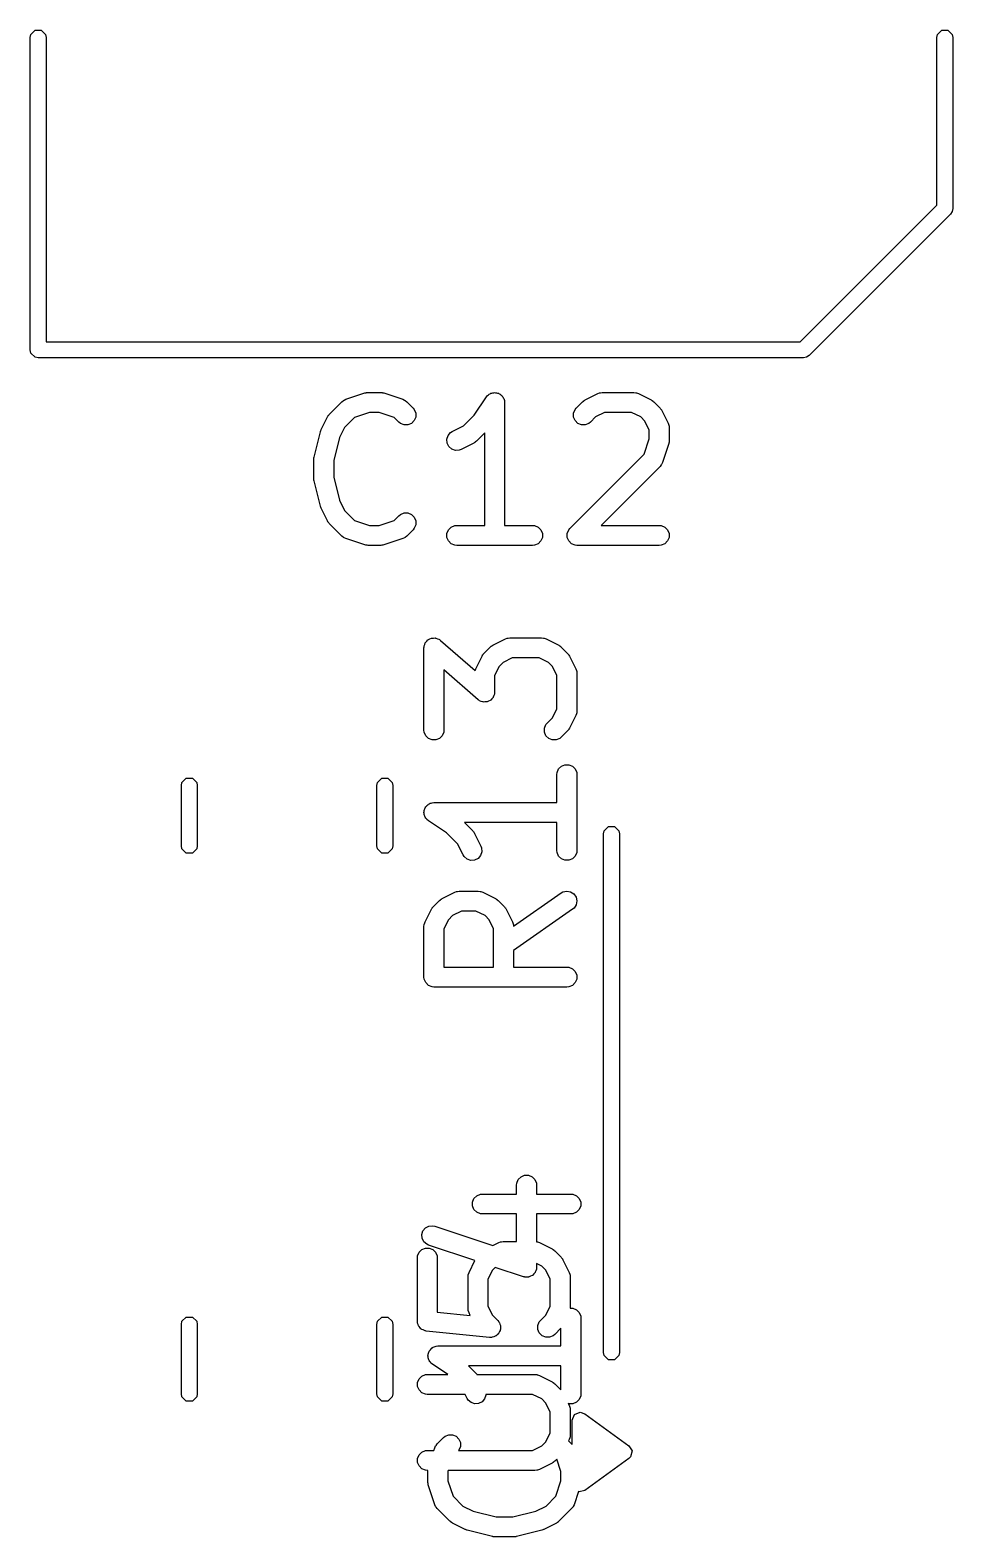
# Model space of a CAD drawing. Extents: x 1.5 to 88.5, y 4.3 to 54.6.
# Drawn here: x 7.53 to 14.47, y 31.66 to 43 of the extents above; entities that cross this region are included whole.
import ezdxf

# ---------------------------------------------------------------- set-up
doc = ezdxf.new("R2010")
doc.units = 0
doc.layers.add('BLACK', color=7, linetype='CONTINUOUS')

msp = doc.modelspace()

# ---------------------------------------------------------------- linework, layer by layer
at = {"layer": 'BLACK', "linetype": 'CONTINUOUS'}
for p, q in [((7.53, 42.94), (7.534567, 42.962961)), ((7.534567, 42.962961), (7.567039, 42.995433)), ((7.567039, 42.995433), (7.612961, 42.995433)), ((7.612961, 42.995433), (7.645433, 42.962961)), ((7.645433, 42.962961), (7.65, 42.94)), ((14.35, 42.94), (14.354567, 42.962961)), ((14.354567, 42.962961), (14.387039, 42.995433)), ((14.387039, 42.995433), (14.432961, 42.995433)), ((14.432961, 42.995433), (14.465433, 42.962961)), ((14.465433, 42.962961), (14.47, 42.94)), ((7.53, 40.59), (7.53, 42.94)), ((7.65, 42.94), (7.65, 40.649999)), ((14.35, 41.679289), (14.35, 42.94)), ((14.47, 42.94), (14.470001, 41.654437)), ((13.32071, 40.649999), (14.35, 41.679289)), ((14.452428, 41.612011), (13.387989, 40.547573)), ((14.465434, 41.631476), (14.452428, 41.612011)), ((14.470001, 41.654437), (14.465434, 41.631476)), ((7.534567, 40.567039), (7.53, 40.59)), ((7.65, 40.649999), (13.32071, 40.649999)), ((7.567039, 40.534567), (7.534567, 40.567039)), ((7.59, 40.53), (7.567039, 40.534567)), ((13.345563, 40.529999), (7.59, 40.53)), ((13.368524, 40.534566), (13.345563, 40.529999)), ((13.387989, 40.547573), (13.368524, 40.534566)), ((9.904854, 40.218713), (10.04771, 40.266332)), ((10.04771, 40.266332), (10.054965, 40.267981)), ((10.054965, 40.267981), (10.056796, 40.26874)), ((10.056796, 40.26874), (10.059449, 40.269001)), ((10.059449, 40.269001), (10.062047, 40.269592)), ((10.062047, 40.269592), (10.064021, 40.269451)), ((10.064021, 40.269451), (10.071428, 40.270181)), ((10.071428, 40.270181), (10.166666, 40.270181)), ((10.166666, 40.270181), (10.174071, 40.269451)), ((10.174071, 40.269451), (10.176046, 40.269592)), ((10.176046, 40.269592), (10.178643, 40.269001)), ((10.178643, 40.269001), (10.181298, 40.26874)), ((10.181298, 40.26874), (10.183129, 40.267981)), ((10.183129, 40.267981), (10.190383, 40.266332)), ((10.190383, 40.266332), (10.33324, 40.218713)), ((10.870285, 40.100104), (10.961405, 40.236784)), ((10.961405, 40.236784), (10.961439, 40.236826)), ((10.961439, 40.236826), (10.961449, 40.236849)), ((10.961449, 40.236849), (10.9615, 40.2369)), ((10.9615, 40.2369), (10.970721, 40.248159)), ((10.970721, 40.248159), (10.97689, 40.25229)), ((10.97689, 40.25229), (10.982141, 40.257541)), ((10.982141, 40.257541), (10.98893, 40.260353)), ((10.98893, 40.260353), (10.995036, 40.264442)), ((10.995036, 40.264442), (11.002316, 40.265898)), ((11.002316, 40.265898), (11.009177, 40.26874)), ((11.009177, 40.26874), (11.016525, 40.26874)), ((11.016525, 40.26874), (11.02373, 40.270181)), ((11.02373, 40.270181), (11.031014, 40.26874)), ((11.031014, 40.26874), (11.038441, 40.26874)), ((11.038441, 40.26874), (11.045229, 40.265927)), ((11.045229, 40.265927), (11.052438, 40.264502)), ((11.052438, 40.264502), (11.058617, 40.260382)), ((11.058617, 40.260382), (11.065477, 40.257541)), ((11.065477, 40.257541), (11.07067, 40.252347)), ((11.07067, 40.252347), (11.076787, 40.24827)), ((11.076787, 40.24827), (11.08092, 40.242097)), ((11.08092, 40.242097), (11.086169, 40.236849)), ((11.086169, 40.236849), (11.08898, 40.230061)), ((11.08898, 40.230061), (11.09307, 40.223955)), ((11.704554, 40.214644), (11.799792, 40.262263)), ((11.799792, 40.262263), (11.813523, 40.267518)), ((11.813523, 40.267518), (11.816212, 40.267709)), ((11.816212, 40.267709), (11.818701, 40.26874)), ((11.818701, 40.26874), (11.833333, 40.270181)), ((11.833333, 40.270181), (12.071428, 40.270181)), ((12.071428, 40.270181), (12.08606, 40.26874)), ((12.08606, 40.26874), (12.088549, 40.267708)), ((12.088549, 40.267708), (12.091237, 40.267518)), ((12.091237, 40.267518), (12.104969, 40.262263)), ((12.104969, 40.262263), (12.200207, 40.214644)), ((9.7803, 40.105357), (9.875538, 40.200595)), ((9.875538, 40.200595), (9.886903, 40.209923)), ((9.886903, 40.209923), (9.889393, 40.210954)), ((9.889393, 40.210954), (9.891428, 40.212719)), ((9.891428, 40.212719), (9.904854, 40.218713)), ((10.083598, 40.120181), (9.969085, 40.08201)), ((10.154496, 40.120181), (10.083598, 40.120181)), ((10.269009, 40.082009), (10.154496, 40.120181)), ((10.33324, 40.218713), (10.346665, 40.212719)), ((10.346665, 40.212719), (10.3487, 40.210953)), ((10.3487, 40.210953), (10.351191, 40.209922)), ((10.351191, 40.209922), (10.362556, 40.200595)), ((10.362556, 40.200595), (10.410175, 40.152976)), ((10.410175, 40.152976), (10.419502, 40.141611)), ((10.419502, 40.141611), (10.430701, 40.114575)), ((11.09307, 40.223955), (11.094526, 40.216673)), ((11.094526, 40.216673), (11.097368, 40.209813)), ((11.097368, 40.209813), (11.098793, 40.195336)), ((11.098793, 40.195336), (11.098809, 40.19526)), ((11.098809, 40.19526), (11.098803, 40.195233)), ((11.098803, 40.195233), (11.098809, 40.195181)), ((11.098809, 40.195181), (11.098809, 39.270181)), ((11.616917, 40.114574), (11.628116, 40.141611)), ((11.628116, 40.141611), (11.637443, 40.152976)), ((11.637443, 40.152976), (11.685062, 40.200595)), ((11.685062, 40.200595), (11.690811, 40.205313)), ((11.690811, 40.205313), (11.692111, 40.206812)), ((11.692111, 40.206812), (11.69437, 40.208233)), ((11.69437, 40.208233), (11.696427, 40.209922)), ((11.696427, 40.209922), (11.698254, 40.210679)), ((11.698254, 40.210679), (11.704554, 40.214644)), ((11.851038, 40.120181), (11.782522, 40.085923)), ((12.053723, 40.120181), (11.851038, 40.120181)), ((12.122239, 40.085923), (12.053723, 40.120181)), ((12.200207, 40.214644), (12.206506, 40.210679)), ((12.206506, 40.210679), (12.208334, 40.209922)), ((12.208334, 40.209922), (12.21039, 40.208233)), ((12.21039, 40.208233), (12.21265, 40.206812)), ((12.21265, 40.206812), (12.213949, 40.205313)), ((12.213949, 40.205313), (12.219699, 40.200595)), ((12.219699, 40.200595), (12.267318, 40.152976)), ((12.267318, 40.152976), (12.272036, 40.147226)), ((12.272036, 40.147226), (12.273535, 40.145927)), ((12.273535, 40.145927), (12.274956, 40.143667)), ((12.274956, 40.143667), (12.276645, 40.141611)), ((12.276645, 40.141611), (12.277402, 40.139783)), ((12.277402, 40.139783), (12.281367, 40.133484)), ((12.281367, 40.133484), (12.328986, 40.038246)), ((9.718632, 39.990627), (9.766251, 40.085865)), ((9.766251, 40.085865), (9.770215, 40.092164)), ((9.770215, 40.092164), (9.770973, 40.093992)), ((9.770973, 40.093992), (9.772661, 40.096048)), ((9.772661, 40.096048), (9.774083, 40.098308)), ((9.774083, 40.098308), (9.775581, 40.099607)), ((9.775581, 40.099607), (9.7803, 40.105357)), ((9.894972, 40.007897), (9.856478, 39.93091)), ((9.969085, 40.08201), (9.894972, 40.007897)), ((10.304109, 40.04691), (10.269009, 40.082009)), ((10.315474, 40.037583), (10.304109, 40.04691)), ((10.34251, 40.026384), (10.315474, 40.037583)), ((10.371773, 40.026384), (10.34251, 40.026384)), ((10.398809, 40.037583), (10.371773, 40.026384)), ((10.419502, 40.058276), (10.398809, 40.037583)), ((10.430701, 40.085312), (10.419502, 40.058276)), ((10.430701, 40.114575), (10.430701, 40.085312)), ((10.704554, 39.976549), (10.788906, 40.018725)), ((10.788906, 40.018725), (10.870285, 40.100104)), ((11.616917, 40.085312), (11.616917, 40.114574)), ((11.628116, 40.058275), (11.616917, 40.085312)), ((11.648808, 40.037583), (11.628116, 40.058275)), ((11.675845, 40.026384), (11.648808, 40.037583)), ((11.705107, 40.026384), (11.675845, 40.026384)), ((11.732144, 40.037583), (11.705107, 40.026384)), ((11.743509, 40.04691), (11.732144, 40.037583)), ((11.782522, 40.085923), (11.743509, 40.04691)), ((12.152646, 40.055516), (12.122239, 40.085923)), ((12.186904, 39.987), (12.152646, 40.055516)), ((12.328986, 40.038246), (12.334241, 40.024515)), ((12.334241, 40.024515), (12.334432, 40.021825)), ((12.334432, 40.021825), (12.335463, 40.019337)), ((12.335463, 40.019337), (12.336904, 40.004705)), ((12.336904, 40.004705), (12.336904, 39.909467)), ((9.665334, 39.7848), (9.712953, 39.975276)), ((9.712953, 39.975276), (9.713338, 39.976355)), ((9.713338, 39.976355), (9.713377, 39.976895)), ((9.713377, 39.976895), (9.715714, 39.983003)), ((9.715714, 39.983003), (9.7179, 39.989122)), ((9.7179, 39.989122), (9.718222, 39.989557)), ((9.718222, 39.989557), (9.718632, 39.990627)), ((9.856478, 39.93091), (9.813095, 39.757376)), ((10.663684, 39.918848), (10.672938, 39.946609)), ((10.665758, 39.889658), (10.663684, 39.918848)), ((10.672938, 39.946609), (10.692111, 39.968717)), ((10.692111, 39.968717), (10.704554, 39.976549)), ((10.866874, 39.890004), (10.771636, 39.842385)), ((10.873173, 39.893968), (10.866874, 39.890004)), ((10.875001, 39.894726), (10.873173, 39.893968)), ((10.877057, 39.896414), (10.875001, 39.894726)), ((10.879317, 39.897836), (10.877057, 39.896414)), ((10.880616, 39.899334), (10.879317, 39.897836)), ((10.886366, 39.904053), (10.880616, 39.899334)), ((10.948809, 39.966496), (10.886366, 39.904053)), ((10.948809, 39.270181), (10.948809, 39.966496)), ((12.148732, 39.807123), (12.186904, 39.921637)), ((12.186904, 39.921637), (12.186904, 39.987)), ((12.334704, 39.893004), (12.333055, 39.885749)), ((12.335463, 39.894835), (12.334704, 39.893004)), ((12.335724, 39.897488), (12.335463, 39.894835)), ((12.336315, 39.900086), (12.335724, 39.897488)), ((12.336904, 39.909467), (12.336174, 39.90206)), ((12.336174, 39.90206), (12.336315, 39.900086)), ((9.663993, 39.775729), (9.664536, 39.781242)), ((9.664536, 39.781242), (9.664958, 39.782263)), ((9.664958, 39.782263), (9.665334, 39.7848)), ((10.678845, 39.863483), (10.665758, 39.889658)), ((10.700953, 39.84431), (10.678845, 39.863483)), ((10.728714, 39.835056), (10.700953, 39.84431)), ((10.757904, 39.83713), (10.728714, 39.835056)), ((10.771636, 39.842385), (10.757904, 39.83713)), ((11.589824, 39.248214), (12.148732, 39.807123)), ((12.333055, 39.885749), (12.285436, 39.742893)), ((9.663095, 39.76661), (9.663346, 39.769163)), ((9.663095, 39.623753), (9.663095, 39.76661)), ((9.663184, 39.770256), (9.663993, 39.775729)), ((9.663346, 39.769163), (9.663184, 39.770256)), ((9.813095, 39.757376), (9.813095, 39.632987)), ((12.267318, 39.713577), (11.823923, 39.270181)), ((12.276646, 39.724942), (12.267318, 39.713577)), ((12.277677, 39.727432), (12.276646, 39.724942)), ((12.279442, 39.729467), (12.277677, 39.727432)), ((12.285436, 39.742893), (12.279442, 39.729467)), ((9.663346, 39.621199), (9.663095, 39.623753)), ((9.663184, 39.620107), (9.663346, 39.621199)), ((9.663993, 39.614633), (9.663184, 39.620107)), ((9.664536, 39.609121), (9.663993, 39.614633)), ((9.664958, 39.608099), (9.664536, 39.609121)), ((9.665334, 39.605563), (9.664958, 39.608099)), ((9.712953, 39.415087), (9.665334, 39.605563)), ((9.813095, 39.632987), (9.856478, 39.459453)), ((9.856478, 39.459453), (9.894972, 39.382466)), ((9.713338, 39.414007), (9.712953, 39.415087)), ((9.713377, 39.413468), (9.713338, 39.414007)), ((9.715704, 39.407386), (9.713377, 39.413468)), ((9.7179, 39.401241), (9.715704, 39.407386)), ((9.718222, 39.400805), (9.7179, 39.401241)), ((9.718632, 39.399736), (9.718222, 39.400805)), ((9.766251, 39.304498), (9.718632, 39.399736)), ((9.894972, 39.382466), (9.969084, 39.308353)), ((10.269008, 39.308352), (10.304109, 39.343453)), ((10.304109, 39.343453), (10.315474, 39.35278)), ((10.315474, 39.35278), (10.34251, 39.363979)), ((10.34251, 39.363979), (10.371773, 39.363979)), ((10.371773, 39.363979), (10.398809, 39.35278)), ((10.398809, 39.35278), (10.419502, 39.332087)), ((10.419502, 39.332087), (10.430701, 39.305051)), ((9.770215, 39.298198), (9.766251, 39.304498)), ((9.770973, 39.296371), (9.770215, 39.298198)), ((9.772661, 39.294314), (9.770973, 39.296371)), ((9.774083, 39.292055), (9.772661, 39.294314)), ((9.775581, 39.290755), (9.774083, 39.292055)), ((9.7803, 39.285006), (9.775581, 39.290755)), ((9.875538, 39.189768), (9.7803, 39.285006)), ((9.969084, 39.308353), (10.083599, 39.270181)), ((10.083599, 39.270181), (10.154495, 39.270181)), ((10.154495, 39.270181), (10.269008, 39.308352)), ((10.410175, 39.237387), (10.362556, 39.189768)), ((10.419502, 39.248752), (10.410175, 39.237387)), ((10.430701, 39.275788), (10.419502, 39.248752)), ((10.430701, 39.305051), (10.430701, 39.275788)), ((10.664536, 39.209813), (10.675735, 39.236849)), ((10.675735, 39.236849), (10.696427, 39.257541)), ((10.696427, 39.257541), (10.723463, 39.26874)), ((10.723463, 39.26874), (10.738095, 39.270181)), ((10.738095, 39.270181), (10.948809, 39.270181)), ((11.098809, 39.270181), (11.309523, 39.270181)), ((11.309523, 39.270181), (11.324155, 39.26874)), ((11.324155, 39.26874), (11.351191, 39.257541)), ((11.351191, 39.257541), (11.371883, 39.236849)), ((11.371883, 39.236849), (11.383082, 39.209813)), ((11.569298, 39.209813), (11.580497, 39.236849)), ((11.580497, 39.236849), (11.589824, 39.248214)), ((11.823923, 39.270181), (12.261904, 39.270181)), ((12.261904, 39.270181), (12.276536, 39.26874)), ((12.276536, 39.26874), (12.303572, 39.257541)), ((12.303572, 39.257541), (12.324264, 39.236849)), ((12.324264, 39.236849), (12.335463, 39.209813)), ((9.886903, 39.18044), (9.875538, 39.189768)), ((9.889393, 39.179408), (9.886903, 39.18044)), ((9.891428, 39.177644), (9.889393, 39.179408)), ((9.904853, 39.17165), (9.891428, 39.177644)), ((10.047711, 39.12403), (9.904853, 39.17165)), ((10.054965, 39.12238), (10.047711, 39.12403)), ((10.056796, 39.121622), (10.054965, 39.12238)), ((10.059449, 39.12136), (10.056796, 39.121622)), ((10.062047, 39.12077), (10.059449, 39.12136)), ((10.064022, 39.12091), (10.062047, 39.12077)), ((10.071428, 39.120181), (10.064022, 39.12091)), ((10.166666, 39.120181), (10.071428, 39.120181)), ((10.174071, 39.12091), (10.166666, 39.120181)), ((10.176047, 39.12077), (10.174071, 39.12091)), ((10.178644, 39.12136), (10.176047, 39.12077)), ((10.181298, 39.121622), (10.178644, 39.12136)), ((10.183128, 39.12238), (10.181298, 39.121622)), ((10.190384, 39.12403), (10.183128, 39.12238)), ((10.333241, 39.17165), (10.190384, 39.12403)), ((10.346666, 39.177644), (10.333241, 39.17165)), ((10.348702, 39.17941), (10.346666, 39.177644)), ((10.351191, 39.180441), (10.348702, 39.17941)), ((10.362556, 39.189768), (10.351191, 39.180441)), ((10.664536, 39.180549), (10.664536, 39.209813)), ((10.675735, 39.153513), (10.664536, 39.180549)), ((10.696427, 39.132821), (10.675735, 39.153513)), ((10.723463, 39.121622), (10.696427, 39.132821)), ((10.738095, 39.120181), (10.723463, 39.121622)), ((11.309523, 39.120181), (10.738095, 39.120181)), ((11.324155, 39.121622), (11.309523, 39.120181)), ((11.351191, 39.132821), (11.324155, 39.121622)), ((11.371883, 39.153513), (11.351191, 39.132821)), ((11.383082, 39.180549), (11.371883, 39.153513)), ((11.383082, 39.209813), (11.383082, 39.180549)), ((11.569298, 39.180549), (11.569298, 39.209813)), ((11.580497, 39.153513), (11.569298, 39.180549)), ((11.601189, 39.132821), (11.580497, 39.153513)), ((11.628225, 39.121622), (11.601189, 39.132821)), ((11.642857, 39.120181), (11.628225, 39.121622)), ((12.261904, 39.120181), (11.642857, 39.120181)), ((12.276536, 39.121622), (12.261904, 39.120181)), ((12.303572, 39.132821), (12.276536, 39.121622)), ((12.324264, 39.153513), (12.303572, 39.132821)), ((12.335463, 39.180549), (12.324264, 39.153513)), ((12.335463, 39.209813), (12.335463, 39.180549)), ((10.536902, 38.416424), (10.547828, 38.421827)), ((10.547828, 38.421827), (10.550351, 38.421995)), ((10.550351, 38.421995), (10.552688, 38.422963)), ((10.552688, 38.422963), (10.564873, 38.422963)), ((10.564873, 38.422963), (10.577026, 38.423773)), ((10.577026, 38.423773), (10.579421, 38.422963)), ((10.579421, 38.422963), (10.581952, 38.422963)), ((10.581952, 38.422963), (10.593209, 38.418299)), ((10.593209, 38.418299), (10.604747, 38.414398)), ((11.105207, 38.416486), (11.118938, 38.421741)), ((11.118938, 38.421741), (11.121627, 38.421932)), ((11.121627, 38.421932), (11.124116, 38.422963)), ((11.124116, 38.422963), (11.138748, 38.424404)), ((11.138748, 38.424404), (11.376843, 38.424404)), ((11.376843, 38.424404), (11.391475, 38.422963)), ((11.391475, 38.422963), (11.393964, 38.421931)), ((11.393964, 38.421931), (11.396652, 38.421741)), ((11.396652, 38.421741), (11.410384, 38.416486)), ((10.49232, 38.349404), (10.493082, 38.357142)), ((10.49232, 37.730357), (10.49232, 38.349404)), ((10.492951, 38.35911), (10.493409, 38.360465)), ((10.493082, 38.357142), (10.492951, 38.35911)), ((10.493409, 38.360465), (10.493761, 38.364036)), ((10.493761, 38.364036), (10.498424, 38.375293)), ((10.498424, 38.375293), (10.502326, 38.386831)), ((10.502326, 38.386831), (10.503991, 38.388735)), ((10.503991, 38.388735), (10.50496, 38.391072)), ((10.50496, 38.391072), (10.51357, 38.399682)), ((10.51357, 38.399682), (10.521596, 38.408855)), ((10.521596, 38.408855), (10.523865, 38.409977)), ((10.523865, 38.409977), (10.525652, 38.411764)), ((10.525652, 38.411764), (10.536902, 38.416424)), ((10.604747, 38.414398), (10.607664, 38.412312)), ((10.607664, 38.412312), (10.608988, 38.411764)), ((10.608988, 38.411764), (10.610383, 38.410368)), ((10.610383, 38.410368), (10.616708, 38.405847)), ((10.616708, 38.405847), (10.876017, 38.178951)), ((10.938139, 38.301449), (10.942858, 38.307199)), ((10.942858, 38.307199), (10.990477, 38.354818)), ((10.990477, 38.354818), (10.996226, 38.359536)), ((10.996226, 38.359536), (10.997526, 38.361035)), ((10.997526, 38.361035), (10.999785, 38.362456)), ((10.999785, 38.362456), (11.001842, 38.364145)), ((11.001842, 38.364145), (11.003669, 38.364902)), ((11.003669, 38.364902), (11.009969, 38.368867)), ((11.009969, 38.368867), (11.105207, 38.416486)), ((11.410384, 38.416486), (11.505622, 38.368867)), ((11.505622, 38.368867), (11.511918, 38.364903)), ((11.511918, 38.364903), (11.513748, 38.364146)), ((11.513748, 38.364146), (11.515806, 38.362456)), ((11.515806, 38.362456), (11.518065, 38.361035)), ((11.518065, 38.361035), (11.519364, 38.359536)), ((11.519364, 38.359536), (11.525113, 38.354819)), ((11.525113, 38.354819), (11.572733, 38.3072)), ((11.572733, 38.3072), (11.577451, 38.30145)), ((10.876017, 38.178951), (10.88119, 38.192469)), ((10.88119, 38.192469), (10.928809, 38.287707)), ((10.928809, 38.287707), (10.932773, 38.294006)), ((10.932773, 38.294006), (10.933531, 38.295834)), ((10.933531, 38.295834), (10.935219, 38.29789)), ((10.935219, 38.29789), (10.936641, 38.30015)), ((10.936641, 38.30015), (10.938139, 38.301449)), ((11.05753, 38.209739), (11.023272, 38.141223)), ((11.087937, 38.240146), (11.05753, 38.209739)), ((11.156453, 38.274404), (11.087937, 38.240146)), ((11.359138, 38.274404), (11.156453, 38.274404)), ((11.427654, 38.240145), (11.359138, 38.274404)), ((11.458062, 38.209738), (11.427654, 38.240145)), ((11.49232, 38.141223), (11.458062, 38.209738)), ((11.577451, 38.30145), (11.578951, 38.30015)), ((11.578951, 38.30015), (11.580373, 38.29789)), ((11.580373, 38.29789), (11.582061, 38.295834)), ((11.582061, 38.295834), (11.582818, 38.294006)), ((11.582818, 38.294006), (11.586783, 38.287707)), ((11.586783, 38.287707), (11.634402, 38.192469)), ((11.634402, 38.192469), (11.639657, 38.178738)), ((10.898884, 37.959628), (10.64232, 38.184121)), ((10.64232, 38.184121), (10.64232, 37.730357)), ((11.023272, 38.141223), (11.023272, 38.016071)), ((11.49232, 37.890919), (11.49232, 38.141223)), ((11.639657, 38.178738), (11.639848, 38.176048)), ((11.639848, 38.176048), (11.640879, 38.17356)), ((11.640879, 38.17356), (11.64232, 38.158928)), ((11.64232, 38.158928), (11.64232, 37.873214)), ((11.002021, 37.965792), (10.993996, 37.95662)), ((11.010632, 37.974403), (11.002021, 37.965792)), ((11.0116, 37.976739), (11.010632, 37.974403)), ((11.013266, 37.978644), (11.0116, 37.976739)), ((11.017167, 37.990181), (11.013266, 37.978644)), ((11.021831, 38.001439), (11.017167, 37.990181)), ((11.022182, 38.005009), (11.021831, 38.001439)), ((11.022641, 38.006365), (11.022182, 38.005009)), ((11.023272, 38.016071), (11.022509, 38.008332)), ((11.022509, 38.008332), (11.022641, 38.006365)), ((10.905208, 37.955106), (10.898884, 37.959628)), ((10.906604, 37.953711), (10.905208, 37.955106)), ((10.907927, 37.953162), (10.906604, 37.953711)), ((10.910845, 37.951077), (10.907927, 37.953162)), ((10.922382, 37.947175), (10.910845, 37.951077)), ((10.93364, 37.942512), (10.922382, 37.947175)), ((10.936171, 37.942512), (10.93364, 37.942512)), ((10.938566, 37.941702), (10.936171, 37.942512)), ((10.950719, 37.942512), (10.938566, 37.941702)), ((10.962904, 37.942512), (10.950719, 37.942512)), ((10.96524, 37.943479), (10.962904, 37.942512)), ((10.967764, 37.943648), (10.96524, 37.943479)), ((10.978689, 37.94905), (10.967764, 37.943648)), ((10.98994, 37.953711), (10.978689, 37.94905)), ((10.991726, 37.955497), (10.98994, 37.953711)), ((10.993996, 37.95662), (10.991726, 37.955497)), ((11.458062, 37.822403), (11.49232, 37.890919)), ((11.639657, 37.853404), (11.634402, 37.839673)), ((11.639848, 37.856093), (11.639657, 37.853404)), ((11.640879, 37.858582), (11.639848, 37.856093)), ((11.64232, 37.873214), (11.640879, 37.858582)), ((11.398522, 37.744989), (11.409721, 37.772025)), ((11.398522, 37.715726), (11.398522, 37.744989)), ((11.409721, 37.772025), (11.419049, 37.783391)), ((11.419049, 37.783391), (11.458062, 37.822403)), ((11.582818, 37.738135), (11.582061, 37.736308)), ((11.586783, 37.744435), (11.582818, 37.738135)), ((11.634402, 37.839673), (11.586783, 37.744435)), ((10.493761, 37.715725), (10.49232, 37.730357)), ((10.50496, 37.688689), (10.493761, 37.715725)), ((10.525652, 37.667997), (10.50496, 37.688689)), ((10.552688, 37.656798), (10.525652, 37.667997)), ((10.581952, 37.656798), (10.552688, 37.656798)), ((10.608988, 37.667997), (10.581952, 37.656798)), ((10.62968, 37.688689), (10.608988, 37.667997)), ((10.640879, 37.715725), (10.62968, 37.688689)), ((10.64232, 37.730357), (10.640879, 37.715725)), ((11.40972, 37.68869), (11.398522, 37.715726)), ((11.430413, 37.667997), (11.40972, 37.68869)), ((11.457449, 37.656798), (11.430413, 37.667997)), ((11.486712, 37.656798), (11.457449, 37.656798)), ((11.513748, 37.667996), (11.486712, 37.656798)), ((11.525113, 37.677323), (11.513748, 37.667996)), ((11.572733, 37.724942), (11.525113, 37.677323)), ((11.577451, 37.730691), (11.572733, 37.724942)), ((11.578951, 37.731992), (11.577451, 37.730691)), ((11.580373, 37.734251), (11.578951, 37.731992)), ((11.582061, 37.736308), (11.580373, 37.734251)), ((11.49232, 37.397023), (11.493761, 37.411655)), ((11.49232, 37.186309), (11.49232, 37.397023)), ((11.493761, 37.411655), (11.50496, 37.438691)), ((11.50496, 37.438691), (11.525652, 37.459383)), ((11.525652, 37.459383), (11.552688, 37.470582)), ((11.552688, 37.470582), (11.581952, 37.470582)), ((11.581952, 37.470582), (11.608988, 37.459383)), ((11.608988, 37.459383), (11.62968, 37.438691)), ((11.62968, 37.438691), (11.640879, 37.411655)), ((11.640879, 37.411655), (11.64232, 37.397023)), ((11.64232, 37.397023), (11.64232, 36.825595)), ((8.667501, 37.314564), (8.672068, 37.337525)), ((8.667501, 36.860436), (8.667501, 37.314564)), ((8.672068, 37.337525), (8.70454, 37.369997)), ((8.70454, 37.369997), (8.750462, 37.369997)), ((8.750462, 37.369997), (8.782934, 37.337525)), ((8.782934, 37.337525), (8.787501, 37.314564)), ((8.787501, 37.314564), (8.787501, 36.860436)), ((10.137501, 37.314564), (10.142068, 37.337525)), ((10.137501, 36.860436), (10.137501, 37.314564)), ((10.142068, 37.337525), (10.17454, 37.369997)), ((10.17454, 37.369997), (10.220462, 37.369997)), ((10.220462, 37.369997), (10.252934, 37.337525)), ((10.252934, 37.337525), (10.257501, 37.314564)), ((10.257501, 37.314564), (10.257501, 36.860436)), ((10.520401, 37.168418), (10.525652, 37.173669)), ((10.525652, 37.173669), (10.532441, 37.176481)), ((10.532441, 37.176481), (10.538547, 37.18057)), ((10.538547, 37.18057), (10.545827, 37.182026)), ((10.545827, 37.182026), (10.552688, 37.184868)), ((10.552688, 37.184868), (10.567164, 37.186293)), ((10.567164, 37.186293), (10.567241, 37.186309)), ((10.567241, 37.186309), (10.567267, 37.186303)), ((10.567267, 37.186303), (10.56732, 37.186309)), ((10.56732, 37.186309), (11.49232, 37.186309)), ((10.49232, 37.11123), (10.493761, 37.118514)), ((10.493761, 37.104025), (10.49232, 37.11123)), ((10.493761, 37.125941), (10.496573, 37.132729)), ((10.493761, 37.118514), (10.493761, 37.125941)), ((10.493761, 37.096677), (10.493761, 37.104025)), ((10.496602, 37.089816), (10.493761, 37.096677)), ((10.496573, 37.132729), (10.497999, 37.139938)), ((10.498059, 37.082536), (10.496602, 37.089816)), ((10.497999, 37.139938), (10.502118, 37.146116)), ((10.502147, 37.07643), (10.498059, 37.082536)), ((10.502118, 37.146116), (10.50496, 37.152977)), ((10.50496, 37.069641), (10.502147, 37.07643)), ((10.50496, 37.152977), (10.510155, 37.158172)), ((10.51021, 37.06439), (10.50496, 37.069641)), ((10.510155, 37.158172), (10.514232, 37.164287)), ((10.514342, 37.058221), (10.51021, 37.06439)), ((10.514232, 37.164287), (10.520401, 37.168418)), ((10.5256, 37.049), (10.514342, 37.058221)), ((10.525652, 37.048949), (10.5256, 37.049)), ((10.525674, 37.048939), (10.525652, 37.048949)), ((10.525717, 37.048905), (10.525674, 37.048939)), ((10.662395, 36.957786), (10.525717, 37.048905)), ((10.743776, 36.876406), (10.662395, 36.957786)), ((11.49232, 37.036309), (10.796005, 37.036309)), ((10.796005, 37.036309), (10.858448, 36.973866)), ((10.858448, 36.973866), (10.863168, 36.968115)), ((10.863168, 36.968115), (10.864665, 36.966817)), ((10.864665, 36.966817), (10.866084, 36.964562)), ((10.866084, 36.964562), (10.867776, 36.962501)), ((10.867776, 36.962501), (10.868534, 36.960668)), ((10.868534, 36.960668), (10.872497, 36.954374)), ((10.872497, 36.954374), (10.920116, 36.859136)), ((11.49232, 36.825595), (11.49232, 37.036309)), ((11.842501, 36.95), (11.847068, 36.972961)), ((11.842502, 35), (11.842501, 36.95)), ((11.847068, 36.972961), (11.87954, 37.005433)), ((11.87954, 37.005433), (11.925462, 37.005433)), ((11.925462, 37.005433), (11.957934, 36.972961)), ((11.957934, 36.972961), (11.962501, 36.95)), ((11.962501, 36.95), (11.962502, 35)), ((8.672068, 36.837475), (8.667501, 36.860436)), ((8.70454, 36.805003), (8.672068, 36.837475)), ((8.782934, 36.837475), (8.750462, 36.805003)), ((8.787501, 36.860436), (8.782934, 36.837475)), ((10.142068, 36.837475), (10.137501, 36.860436)), ((10.17454, 36.805003), (10.142068, 36.837475)), ((10.252934, 36.837475), (10.220462, 36.805003)), ((10.257501, 36.860436), (10.252934, 36.837475)), ((10.785952, 36.792054), (10.743776, 36.876406)), ((10.920116, 36.859136), (10.925371, 36.845405)), ((10.925371, 36.845405), (10.927445, 36.816215)), ((8.750462, 36.805003), (8.70454, 36.805003)), ((10.220462, 36.805003), (10.17454, 36.805003)), ((10.793784, 36.779611), (10.785952, 36.792054)), ((10.815892, 36.760438), (10.793784, 36.779611)), ((10.843653, 36.751184), (10.815892, 36.760438)), ((10.872843, 36.753258), (10.843653, 36.751184)), ((10.899018, 36.766346), (10.872843, 36.753258)), ((10.918191, 36.788453), (10.899018, 36.766346)), ((10.927445, 36.816215), (10.918191, 36.788453)), ((11.493761, 36.810963), (11.49232, 36.825595)), ((11.50496, 36.783927), (11.493761, 36.810963)), ((11.525652, 36.763235), (11.50496, 36.783927)), ((11.552688, 36.752036), (11.525652, 36.763235)), ((11.581952, 36.752036), (11.552688, 36.752036)), ((11.608988, 36.763235), (11.581952, 36.752036)), ((11.62968, 36.783927), (11.608988, 36.763235)), ((11.640879, 36.810963), (11.62968, 36.783927)), ((11.64232, 36.825595), (11.640879, 36.810963)), ((10.629017, 36.464105), (10.724255, 36.511724)), ((10.724255, 36.511724), (10.737986, 36.516979)), ((10.737986, 36.516979), (10.740675, 36.51717)), ((10.740675, 36.51717), (10.743164, 36.518201)), ((10.743164, 36.518201), (10.757796, 36.519642)), ((10.757796, 36.519642), (10.900653, 36.519642)), ((10.900653, 36.519642), (10.915285, 36.518201)), ((10.915285, 36.518201), (10.917774, 36.517169)), ((10.917774, 36.517169), (10.920462, 36.516979)), ((10.920462, 36.516979), (10.934194, 36.511724)), ((10.934194, 36.511724), (11.029432, 36.464105)), ((11.166019, 36.255281), (11.524311, 36.506085)), ((11.524311, 36.506085), (11.537124, 36.513295)), ((11.537124, 36.513295), (11.565695, 36.519624)), ((11.565695, 36.519624), (11.594513, 36.514539)), ((11.594513, 36.514539), (11.619191, 36.498812)), ((11.619191, 36.498812), (11.635973, 36.474838)), ((10.500238, 36.287707), (10.547857, 36.382945)), ((10.547857, 36.382945), (10.551821, 36.389244)), ((10.551821, 36.389244), (10.552579, 36.391072)), ((10.552579, 36.391072), (10.554267, 36.393128)), ((10.554267, 36.393128), (10.555689, 36.395388)), ((10.555689, 36.395388), (10.557187, 36.396687)), ((10.557187, 36.396687), (10.561906, 36.402437)), ((10.561906, 36.402437), (10.609525, 36.450056)), ((10.609525, 36.450056), (10.615274, 36.454774)), ((10.615274, 36.454774), (10.616574, 36.456273)), ((10.616574, 36.456273), (10.618833, 36.457694)), ((10.618833, 36.457694), (10.62089, 36.459383)), ((10.62089, 36.459383), (10.622717, 36.46014)), ((10.622717, 36.46014), (10.629017, 36.464105)), ((11.029432, 36.464105), (11.035731, 36.46014)), ((11.035731, 36.46014), (11.037559, 36.459383)), ((11.037559, 36.459383), (11.039615, 36.457694)), ((11.039615, 36.457694), (11.041875, 36.456273)), ((11.041875, 36.456273), (11.043174, 36.454774)), ((11.043174, 36.454774), (11.048924, 36.450056)), ((11.048924, 36.450056), (11.096543, 36.402437)), ((11.096543, 36.402437), (11.101261, 36.396687)), ((11.101261, 36.396687), (11.10276, 36.395388)), ((11.10276, 36.395388), (11.104181, 36.393128)), ((11.104181, 36.393128), (11.10587, 36.391072)), ((11.10587, 36.391072), (11.106627, 36.389244)), ((11.106627, 36.389244), (11.110592, 36.382945)), ((11.110592, 36.382945), (11.158211, 36.287707)), ((11.61033, 36.3832), (11.166129, 36.072259)), ((11.62149, 36.392771), (11.61033, 36.3832)), ((11.637217, 36.41745), (11.62149, 36.392771)), ((11.635973, 36.474838), (11.642303, 36.446267)), ((11.642303, 36.446267), (11.637217, 36.41745)), ((10.49232, 36.254166), (10.493761, 36.268798)), ((10.493761, 36.268798), (10.494792, 36.271287)), ((10.494792, 36.271287), (10.494983, 36.273975)), ((10.494983, 36.273975), (10.500238, 36.287707)), ((10.676578, 36.304977), (10.64232, 36.236461)), ((10.706985, 36.335384), (10.676578, 36.304977)), ((10.775501, 36.369642), (10.706985, 36.335384)), ((10.882948, 36.369642), (10.775501, 36.369642)), ((10.951464, 36.335384), (10.882948, 36.369642)), ((10.981871, 36.304977), (10.951464, 36.335384)), ((11.016129, 36.236461), (10.981871, 36.304977)), ((11.158211, 36.287707), (11.163466, 36.273976)), ((11.163466, 36.273976), (11.163657, 36.271286)), ((11.163657, 36.271286), (11.164688, 36.268798)), ((11.164688, 36.268798), (11.166019, 36.255281)), ((10.49232, 35.873214), (10.49232, 36.254166)), ((10.64232, 36.236461), (10.64232, 35.948214)), ((11.016129, 35.948214), (11.016129, 36.236461)), ((11.166129, 36.072259), (11.166129, 35.948214)), ((10.64232, 35.948214), (11.016129, 35.948214)), ((11.166129, 35.948214), (11.56732, 35.948214)), ((11.56732, 35.948214), (11.581952, 35.946773)), ((11.581952, 35.946773), (11.608988, 35.935574)), ((11.608988, 35.935574), (11.62968, 35.914882)), ((10.493761, 35.858582), (10.49232, 35.873214)), ((10.50496, 35.831546), (10.493761, 35.858582)), ((10.525652, 35.810854), (10.50496, 35.831546)), ((10.552688, 35.799655), (10.525652, 35.810854)), ((11.608988, 35.810854), (11.581952, 35.799655)), ((11.62968, 35.831546), (11.608988, 35.810854)), ((11.62968, 35.914882), (11.640879, 35.887846)), ((11.640879, 35.858582), (11.62968, 35.831546)), ((11.640879, 35.887846), (11.640879, 35.858582)), ((10.56732, 35.798214), (10.552688, 35.799655)), ((11.56732, 35.798214), (10.56732, 35.798214)), ((11.581952, 35.799655), (11.56732, 35.798214)), ((11.842501, 33.05), (11.842502, 35)), ((11.962502, 35), (11.962501, 33.05)), ((11.190426, 34.324155), (11.201625, 34.351191)), ((11.201625, 34.351191), (11.222317, 34.371883)), ((11.222317, 34.371883), (11.249353, 34.383082)), ((11.249353, 34.383082), (11.278617, 34.383082)), ((11.278617, 34.383082), (11.305653, 34.371883)), ((11.305653, 34.371883), (11.326345, 34.351191)), ((11.326345, 34.351191), (11.337544, 34.324155)), ((10.868292, 34.208334), (10.888984, 34.229026)), ((10.888984, 34.229026), (10.91602, 34.240225)), ((10.91602, 34.240225), (10.930652, 34.241666)), ((10.930652, 34.241666), (11.188985, 34.241666)), ((11.188985, 34.309523), (11.190426, 34.324155)), ((11.188985, 34.241666), (11.188985, 34.309523)), ((11.337544, 34.324155), (11.338985, 34.309523)), ((11.338985, 34.309523), (11.338985, 34.241666)), ((11.338985, 34.241666), (11.597319, 34.241666)), ((11.597319, 34.241666), (11.611951, 34.240225)), ((11.611951, 34.240225), (11.638987, 34.229026)), ((11.638987, 34.229026), (11.659679, 34.208334)), ((10.857093, 34.181298), (10.868292, 34.208334)), ((10.857093, 34.152034), (10.857093, 34.181298)), ((10.868292, 34.124998), (10.857093, 34.152034)), ((10.888984, 34.104306), (10.868292, 34.124998)), ((11.659679, 34.124998), (11.638987, 34.104306)), ((11.659679, 34.208334), (11.670878, 34.181298)), ((11.670878, 34.152034), (11.659679, 34.124998)), ((11.670878, 34.181298), (11.670878, 34.152034)), ((10.503717, 33.987821), (10.52989, 34.000907)), ((10.52989, 34.000907), (10.55908, 34.002982)), ((10.55908, 34.002982), (10.573417, 33.999722)), ((10.573417, 33.999722), (11.010232, 33.854116)), ((10.91602, 34.093107), (10.888984, 34.104306)), ((10.930652, 34.091666), (10.91602, 34.093107)), ((11.188985, 34.091666), (10.930652, 34.091666)), ((11.188985, 33.884522), (11.188985, 34.091666)), ((11.597319, 34.091666), (11.338985, 34.091666)), ((11.338985, 34.091666), (11.338985, 33.883326)), ((11.611951, 34.093107), (11.597319, 34.091666)), ((11.638987, 34.104306), (11.611951, 34.093107)), ((10.475289, 33.937951), (10.484543, 33.965714)), ((10.477364, 33.908761), (10.475289, 33.937951)), ((10.49045, 33.882588), (10.477364, 33.908761)), ((10.484543, 33.965714), (10.503717, 33.987821)), ((11.074116, 33.883081), (11.088748, 33.884522)), ((11.088748, 33.884522), (11.188985, 33.884522)), ((10.44232, 33.761903), (10.443761, 33.776535)), ((10.443761, 33.776535), (10.45496, 33.803571)), ((10.45496, 33.803571), (10.475652, 33.824263)), ((10.475652, 33.824263), (10.502688, 33.835462)), ((10.512557, 33.863414), (10.49045, 33.882588)), ((10.502688, 33.835462), (10.531952, 33.835462)), ((10.525983, 33.85742), (10.512557, 33.863414)), ((10.875374, 33.740956), (10.525983, 33.85742)), ((10.531952, 33.835462), (10.558988, 33.824263)), ((10.558988, 33.824263), (10.57968, 33.803571)), ((10.57968, 33.803571), (10.590879, 33.776535)), ((10.590879, 33.776535), (10.59232, 33.761903)), ((11.010232, 33.854116), (11.055207, 33.876604)), ((11.055207, 33.876604), (11.068938, 33.881859)), ((11.068938, 33.881859), (11.071627, 33.88205)), ((11.071627, 33.88205), (11.074116, 33.883081)), ((11.338985, 33.883326), (11.341475, 33.883081)), ((11.341475, 33.883081), (11.343964, 33.882049)), ((11.343964, 33.882049), (11.346652, 33.881859)), ((11.346652, 33.881859), (11.360384, 33.876604)), ((11.360384, 33.876604), (11.455622, 33.828985)), ((11.455622, 33.828985), (11.461918, 33.825021)), ((11.461918, 33.825021), (11.463748, 33.824264)), ((11.463748, 33.824264), (11.465806, 33.822574)), ((11.465806, 33.822574), (11.468065, 33.821153)), ((11.468065, 33.821153), (11.469364, 33.819654)), ((11.469364, 33.819654), (11.475113, 33.814937)), ((11.475113, 33.814937), (11.522733, 33.767318)), ((10.44232, 33.285713), (10.44232, 33.761903)), ((10.59232, 33.761903), (10.59232, 33.353587)), ((10.83119, 33.652587), (10.875374, 33.740956)), ((11.00753, 33.669857), (10.973272, 33.601341)), ((11.027815, 33.690142), (11.00753, 33.669857)), ((11.240267, 33.619325), (11.027815, 33.690142)), ((11.332942, 33.664734), (11.329142, 33.653334)), ((11.337544, 33.675844), (11.332942, 33.664734)), ((11.33792, 33.67967), (11.337544, 33.675844)), ((11.338396, 33.681096), (11.33792, 33.67967)), ((11.338985, 33.690476), (11.338255, 33.68307)), ((11.338255, 33.68307), (11.338396, 33.681096)), ((11.377654, 33.700263), (11.338985, 33.719598)), ((11.338985, 33.719598), (11.338985, 33.690476)), ((11.408062, 33.669856), (11.377654, 33.700263)), ((11.44232, 33.601341), (11.408062, 33.669856)), ((11.522733, 33.767318), (11.527451, 33.761568)), ((11.527451, 33.761568), (11.528951, 33.760268)), ((11.528951, 33.760268), (11.530373, 33.758008)), ((11.530373, 33.758008), (11.532061, 33.755952)), ((11.532061, 33.755952), (11.532818, 33.754124)), ((11.532818, 33.754124), (11.536783, 33.747825)), ((11.536783, 33.747825), (11.584402, 33.652587)), ((10.823272, 33.619046), (10.824713, 33.633678)), ((10.823272, 33.380951), (10.823272, 33.619046)), ((10.824713, 33.633678), (10.825744, 33.636167)), ((10.825744, 33.636167), (10.825935, 33.638855)), ((10.825935, 33.638855), (10.83119, 33.652587)), ((10.973272, 33.601341), (10.973272, 33.398656)), ((11.247522, 33.617675), (11.240267, 33.619325)), ((11.249353, 33.616917), (11.247522, 33.617675)), ((11.250857, 33.616917), (11.249353, 33.616917)), ((11.254604, 33.616065), (11.250857, 33.616917)), ((11.266589, 33.616917), (11.254604, 33.616065)), ((11.278617, 33.616917), (11.266589, 33.616917)), ((11.281108, 33.617949), (11.278617, 33.616917)), ((11.283794, 33.61814), (11.281108, 33.617949)), ((11.294541, 33.623513), (11.283794, 33.61814)), ((11.305653, 33.628116), (11.294541, 33.623513)), ((11.307558, 33.630021), (11.305653, 33.628116)), ((11.309968, 33.631226), (11.307558, 33.630021)), ((11.317842, 33.640305), (11.309968, 33.631226)), ((11.326345, 33.648808), (11.317842, 33.640305)), ((11.327376, 33.651298), (11.326345, 33.648808)), ((11.329142, 33.653334), (11.327376, 33.651298)), ((11.44232, 33.398656), (11.44232, 33.601341)), ((11.584402, 33.652587), (11.589657, 33.638856)), ((11.589657, 33.638856), (11.589848, 33.636166)), ((11.589848, 33.636166), (11.590879, 33.633678)), ((11.590879, 33.633678), (11.59232, 33.619046)), ((11.59232, 33.619046), (11.59232, 33.383082)), ((10.59232, 33.353587), (10.84051, 33.328768)), ((10.824713, 33.366319), (10.823272, 33.380951)), ((10.825744, 33.363829), (10.824713, 33.366319)), ((10.825935, 33.361142), (10.825744, 33.363829)), ((10.83119, 33.34741), (10.825935, 33.361142)), ((10.84051, 33.328768), (10.83119, 33.34741)), ((10.973272, 33.398656), (11.00753, 33.33014)), ((11.00753, 33.33014), (11.046543, 33.291127)), ((11.369049, 33.291128), (11.408062, 33.33014)), ((11.408062, 33.33014), (11.44232, 33.398656)), ((11.59232, 33.383082), (11.611951, 33.383082)), ((11.611951, 33.383082), (11.638987, 33.371883)), ((11.638987, 33.371883), (11.659679, 33.351191)), ((11.659679, 33.351191), (11.670878, 33.324155)), ((11.670878, 33.324155), (11.672319, 33.309523)), ((8.667501, 33.261253), (8.672068, 33.284214)), ((8.667501, 32.738747), (8.667501, 33.261253)), ((8.672068, 33.284214), (8.70454, 33.316686)), ((8.70454, 33.316686), (8.750462, 33.316686)), ((8.750462, 33.316686), (8.782934, 33.284214)), ((8.782934, 33.284214), (8.787501, 33.261253)), ((8.787501, 33.261253), (8.787501, 32.738747)), ((10.137501, 33.261253), (10.142068, 33.284214)), ((10.137501, 32.738747), (10.137501, 33.261253)), ((10.142068, 33.284214), (10.17454, 33.316686)), ((10.17454, 33.316686), (10.220462, 33.316686)), ((10.220462, 33.316686), (10.252934, 33.284214)), ((10.252934, 33.284214), (10.257501, 33.261253)), ((10.257501, 33.261253), (10.257501, 32.738747)), ((10.442852, 33.280301), (10.44232, 33.285713)), ((10.44267, 33.278473), (10.442852, 33.280301)), ((10.443208, 33.276686), (10.44267, 33.278473)), ((10.443761, 33.271081), (10.443208, 33.276686)), ((10.447955, 33.260954), (10.443761, 33.271081)), ((10.451123, 33.250457), (10.447955, 33.260954)), ((10.453514, 33.247533), (10.451123, 33.250457)), ((10.45496, 33.244045), (10.453514, 33.247533)), ((10.462713, 33.236291), (10.45496, 33.244045)), ((10.469654, 33.227809), (10.462713, 33.236291)), ((10.47298, 33.226024), (10.469654, 33.227809)), ((10.475652, 33.223353), (10.47298, 33.226024)), ((10.485781, 33.219157), (10.475652, 33.223353)), ((10.495441, 33.213975), (10.485781, 33.219157)), ((10.500965, 33.212867), (10.495441, 33.213975)), ((10.502688, 33.212154), (10.500965, 33.212867)), ((10.504525, 33.212154), (10.502688, 33.212154)), ((10.509857, 33.211085), (10.504525, 33.212154)), ((10.986047, 33.163466), (10.509857, 33.211085)), ((11.046543, 33.291127), (11.05587, 33.279762)), ((11.05587, 33.279762), (11.057315, 33.276273)), ((11.060063, 33.206551), (11.05587, 33.196427)), ((11.057315, 33.276273), (11.059707, 33.27335)), ((11.059707, 33.27335), (11.062874, 33.262852)), ((11.065248, 33.216215), (11.060063, 33.206551)), ((11.062874, 33.262852), (11.067069, 33.252726)), ((11.065623, 33.219974), (11.065248, 33.216215)), ((11.067069, 33.223463), (11.065623, 33.219974)), ((11.067069, 33.252726), (11.067069, 33.248949)), ((11.067069, 33.248949), (11.06816, 33.245334)), ((11.06816, 33.245334), (11.067069, 33.234424)), ((11.067069, 33.234424), (11.067069, 33.223463)), ((11.348522, 33.252726), (11.359721, 33.279762)), ((11.348522, 33.223463), (11.348522, 33.252726)), ((11.35972, 33.196427), (11.348522, 33.223463)), ((11.359721, 33.279762), (11.369049, 33.291128)), ((11.522319, 33.232265), (11.475113, 33.18506)), ((11.522319, 33.098809), (11.522319, 33.232265)), ((11.672319, 33.309523), (11.672319, 32.738095)), ((10.56244, 33.088981), (10.568546, 33.09307)), ((10.568546, 33.09307), (10.575826, 33.094526)), ((10.575826, 33.094526), (10.582687, 33.097368)), ((10.582687, 33.097368), (10.597163, 33.098793)), ((10.597163, 33.098793), (10.59724, 33.098809)), ((10.59724, 33.098809), (10.597266, 33.098803)), ((10.597266, 33.098803), (10.597319, 33.098809)), ((10.597319, 33.098809), (11.522319, 33.098809)), ((11.00075, 33.163444), (10.986047, 33.163466)), ((11.004366, 33.164535), (11.00075, 33.163444)), ((11.008141, 33.164535), (11.004366, 33.164535)), ((11.018265, 33.168728), (11.008141, 33.164535)), ((11.028766, 33.171897), (11.018265, 33.168728)), ((11.03169, 33.174289), (11.028766, 33.171897)), ((11.035177, 33.175734), (11.03169, 33.174289)), ((11.042925, 33.183482), (11.035177, 33.175734)), ((11.051414, 33.190428), (11.042925, 33.183482)), ((11.053199, 33.193756), (11.051414, 33.190428)), ((11.05587, 33.196427), (11.053199, 33.193756)), ((11.380413, 33.175734), (11.35972, 33.196427)), ((11.407449, 33.164535), (11.380413, 33.175734)), ((11.436712, 33.164535), (11.407449, 33.164535)), ((11.463748, 33.175733), (11.436712, 33.164535)), ((11.475113, 33.18506), (11.463748, 33.175733)), ((10.522319, 33.02373), (10.52376, 33.031014)), ((10.52376, 33.016525), (10.522319, 33.02373)), ((10.52376, 33.038441), (10.526572, 33.045229)), ((10.52376, 33.031014), (10.52376, 33.038441)), ((10.52376, 33.009177), (10.52376, 33.016525)), ((10.526601, 33.002316), (10.52376, 33.009177)), ((10.526572, 33.045229), (10.527998, 33.052438)), ((10.528058, 32.995036), (10.526601, 33.002316)), ((10.527998, 33.052438), (10.532117, 33.058616)), ((10.532146, 32.98893), (10.528058, 32.995036)), ((10.532117, 33.058616), (10.534959, 33.065477)), ((10.534959, 32.982141), (10.532146, 32.98893)), ((10.534959, 33.065477), (10.540154, 33.070672)), ((10.540209, 32.97689), (10.534959, 32.982141)), ((10.540154, 33.070672), (10.544231, 33.076787)), ((10.544231, 33.076787), (10.5504, 33.080918)), ((10.5504, 33.080918), (10.555651, 33.086169)), ((10.555651, 33.086169), (10.56244, 33.088981)), ((11.847068, 33.027039), (11.842501, 33.05)), ((11.87954, 32.994567), (11.847068, 33.027039)), ((11.925462, 32.994567), (11.87954, 32.994567)), ((11.957934, 33.027039), (11.925462, 32.994567)), ((11.962501, 33.05), (11.957934, 33.027039)), ((10.45496, 32.85119), (10.475652, 32.871882)), ((10.475652, 32.871882), (10.502688, 32.883081)), ((10.502688, 32.883081), (10.51732, 32.884522)), ((10.51732, 32.884522), (10.67104, 32.884522)), ((10.544341, 32.970721), (10.540209, 32.97689)), ((10.555599, 32.9615), (10.544341, 32.970721)), ((10.555651, 32.961449), (10.555599, 32.9615)), ((10.555673, 32.961439), (10.555651, 32.961449)), ((10.555716, 32.961405), (10.555673, 32.961439)), ((10.67104, 32.884522), (10.555716, 32.961405)), ((11.522319, 32.948809), (10.826004, 32.948809)), ((10.826004, 32.948809), (10.888447, 32.886366)), ((10.888447, 32.886366), (10.88996, 32.884522)), ((10.88996, 32.884522), (11.326843, 32.884522)), ((11.326843, 32.884522), (11.341475, 32.883081)), ((11.341475, 32.883081), (11.343964, 32.882049)), ((11.343964, 32.882049), (11.346652, 32.881859)), ((11.346652, 32.881859), (11.360384, 32.876604)), ((11.360384, 32.876604), (11.455622, 32.828985)), ((11.522319, 32.767731), (11.522319, 32.948809)), ((10.443761, 32.824154), (10.45496, 32.85119)), ((10.443761, 32.79489), (10.443761, 32.824154)), ((10.45496, 32.767854), (10.443761, 32.79489)), ((10.475652, 32.747162), (10.45496, 32.767854)), ((11.455622, 32.828985), (11.461918, 32.825021)), ((11.461918, 32.825021), (11.463748, 32.824264)), ((11.463748, 32.824264), (11.465806, 32.822574)), ((11.465806, 32.822574), (11.468065, 32.821153)), ((11.468065, 32.821153), (11.469364, 32.819654)), ((11.469364, 32.819654), (11.475113, 32.814937)), ((11.475113, 32.814937), (11.522319, 32.767731)), ((8.672068, 32.715786), (8.667501, 32.738747)), ((8.70454, 32.683314), (8.672068, 32.715786)), ((8.750462, 32.683314), (8.70454, 32.683314)), ((8.782934, 32.715786), (8.750462, 32.683314)), ((8.787501, 32.738747), (8.782934, 32.715786)), ((10.142068, 32.715786), (10.137501, 32.738747)), ((10.17454, 32.683314), (10.142068, 32.715786)), ((10.220462, 32.683314), (10.17454, 32.683314)), ((10.252934, 32.715786), (10.220462, 32.683314)), ((10.257501, 32.738747), (10.252934, 32.715786)), ((10.502688, 32.735963), (10.475652, 32.747162)), ((10.51732, 32.734522), (10.502688, 32.735963)), ((10.800967, 32.734522), (10.51732, 32.734522)), ((10.815951, 32.704554), (10.800967, 32.734522)), ((10.823783, 32.692111), (10.815951, 32.704554)), ((10.845891, 32.672938), (10.823783, 32.692111)), ((10.873652, 32.663684), (10.845891, 32.672938)), ((10.902842, 32.665758), (10.873652, 32.663684)), ((10.929017, 32.678846), (10.902842, 32.665758)), ((10.94819, 32.700953), (10.929017, 32.678846)), ((10.957444, 32.728715), (10.94819, 32.700953)), ((11.309138, 32.734522), (10.957031, 32.734522)), ((10.957031, 32.734522), (10.957444, 32.728715)), ((11.377654, 32.700263), (11.309138, 32.734522)), ((11.408062, 32.669856), (11.377654, 32.700263)), ((11.44232, 32.601341), (11.408062, 32.669856)), ((11.582687, 32.664536), (11.577314, 32.666761)), ((11.577314, 32.666761), (11.584402, 32.652587)), ((11.611951, 32.664536), (11.582687, 32.664536)), ((11.584402, 32.652587), (11.589657, 32.638856)), ((11.589657, 32.638856), (11.589848, 32.636166)), ((11.638987, 32.675735), (11.611951, 32.664536)), ((11.659679, 32.696427), (11.638987, 32.675735)), ((11.670878, 32.723463), (11.659679, 32.696427)), ((11.672319, 32.738095), (11.670878, 32.723463)), ((11.44232, 32.446275), (11.44232, 32.601341)), ((11.589848, 32.636166), (11.590879, 32.633678)), ((11.590879, 32.633678), (11.59232, 32.619046)), ((11.59232, 32.619046), (11.59232, 32.42857)), ((11.607501, 32.54), (11.625075, 32.582426)), ((11.607501, 32.356746), (11.607501, 32.54)), ((11.625075, 32.582426), (11.667501, 32.6)), ((11.667501, 32.6), (11.702791, 32.588524)), ((11.702791, 32.588524), (12.032791, 32.348524)), ((10.639524, 32.410175), (10.650889, 32.419502)), ((10.650889, 32.419502), (10.677925, 32.430701)), ((10.677925, 32.430701), (10.707188, 32.430701)), ((10.707188, 32.430701), (10.734224, 32.419502)), ((10.734224, 32.419502), (10.754917, 32.398809)), ((11.408062, 32.377759), (11.44232, 32.446275)), ((11.589848, 32.411449), (11.589657, 32.40876)), ((11.590879, 32.413938), (11.589848, 32.411449)), ((11.59232, 32.42857), (11.590879, 32.413938)), ((10.45496, 32.279762), (10.475652, 32.300454)), ((10.475652, 32.300454), (10.502688, 32.311653)), ((10.502688, 32.311653), (10.51732, 32.313094)), ((10.51732, 32.313094), (10.567072, 32.313094)), ((10.567072, 32.313094), (10.573787, 32.33324)), ((10.573787, 32.33324), (10.579781, 32.346665)), ((10.579781, 32.346665), (10.581546, 32.3487)), ((10.581546, 32.3487), (10.582578, 32.351191)), ((10.582578, 32.351191), (10.591905, 32.362556)), ((10.591905, 32.362556), (10.639524, 32.410175)), ((10.754917, 32.315474), (10.752964, 32.313094)), ((10.752964, 32.313094), (11.309138, 32.313094)), ((10.754917, 32.398809), (10.766116, 32.371773)), ((10.766116, 32.34251), (10.754917, 32.315474)), ((10.766116, 32.371773), (10.766116, 32.34251)), ((11.309138, 32.313094), (11.377654, 32.347352)), ((11.377654, 32.347352), (11.408062, 32.377759)), ((11.584402, 32.395029), (11.579687, 32.3856)), ((11.579687, 32.3856), (11.602732, 32.362557)), ((11.589657, 32.40876), (11.584402, 32.395029)), ((11.602732, 32.362557), (11.607501, 32.356746)), ((12.032791, 32.348524), (12.056767, 32.309358)), ((12.056767, 32.309358), (12.046025, 32.26471)), ((10.443761, 32.252726), (10.45496, 32.279762)), ((10.443761, 32.223462), (10.443761, 32.252726)), ((10.45496, 32.196426), (10.443761, 32.223462)), ((10.475652, 32.175734), (10.45496, 32.196426)), ((11.455622, 32.218631), (11.360384, 32.171012)), ((11.461918, 32.222594), (11.455622, 32.218631)), ((11.463748, 32.223352), (11.461918, 32.222594)), ((11.465806, 32.225041), (11.463748, 32.223352)), ((11.468065, 32.226463), (11.465806, 32.225041)), ((11.469364, 32.227961), (11.468065, 32.226463)), ((11.475113, 32.232679), (11.469364, 32.227961)), ((11.490971, 32.248537), (11.475113, 32.232679)), ((11.522319, 32.154496), (11.490971, 32.248537)), ((12.032791, 32.251476), (11.702791, 32.011477)), ((12.046025, 32.26471), (12.032791, 32.251476)), ((10.502688, 32.164535), (10.475652, 32.175734)), ((10.51732, 32.163094), (10.502688, 32.164535)), ((10.522319, 32.163094), (10.51732, 32.163094)), ((10.522319, 32.071428), (10.522319, 32.163094)), ((10.523048, 32.064022), (10.522319, 32.071428)), ((10.675185, 32.163094), (10.672319, 32.154495)), ((10.672319, 32.154495), (10.672319, 32.083598)), ((10.672319, 32.083598), (10.71049, 31.969084)), ((11.326843, 32.163094), (10.675185, 32.163094)), ((11.341475, 32.164535), (11.326843, 32.163094)), ((11.343964, 32.165566), (11.341475, 32.164535)), ((11.346652, 32.165757), (11.343964, 32.165566)), ((11.360384, 32.171012), (11.346652, 32.165757)), ((11.484148, 31.969085), (11.522319, 32.083598)), ((11.522319, 32.083598), (11.522319, 32.154496)), ((10.522908, 32.062048), (10.523048, 32.064022)), ((10.523498, 32.05945), (10.522908, 32.062048)), ((10.52376, 32.056796), (10.523498, 32.05945)), ((10.524518, 32.054964), (10.52376, 32.056796)), ((10.526168, 32.047711), (10.524518, 32.054964)), ((10.573787, 31.904854), (10.526168, 32.047711)), ((10.71049, 31.969084), (10.784603, 31.894972)), ((11.410034, 31.894972), (11.484148, 31.969085)), ((11.653715, 32.003445), (11.620851, 31.904854)), ((11.658143, 32.000735), (11.653715, 32.003445)), ((11.702791, 32.011477), (11.658143, 32.000735)), ((10.579781, 31.891429), (10.573787, 31.904854)), ((10.581546, 31.889393), (10.579781, 31.891429)), ((10.582578, 31.886903), (10.581546, 31.889393)), ((10.591905, 31.875538), (10.582578, 31.886903)), ((10.687143, 31.7803), (10.591905, 31.875538)), ((10.784603, 31.894972), (10.86159, 31.856478)), ((10.86159, 31.856478), (11.035124, 31.813095)), ((11.159513, 31.813095), (11.333047, 31.856478)), ((11.333047, 31.856478), (11.410034, 31.894972)), ((11.602733, 31.875538), (11.507494, 31.7803)), ((11.612061, 31.886903), (11.602733, 31.875538)), ((11.613092, 31.889393), (11.612061, 31.886903)), ((11.614857, 31.891428), (11.613092, 31.889393)), ((11.620851, 31.904854), (11.614857, 31.891428)), ((10.692893, 31.775579), (10.687143, 31.7803)), ((10.694192, 31.774083), (10.692893, 31.775579)), ((10.696446, 31.772663), (10.694192, 31.774083)), ((10.698508, 31.770972), (10.696446, 31.772663)), ((10.70034, 31.770213), (10.698508, 31.770972)), ((10.706635, 31.766251), (10.70034, 31.770213)), ((10.801873, 31.718632), (10.706635, 31.766251)), ((11.035124, 31.813095), (11.159513, 31.813095)), ((11.488002, 31.766251), (11.392764, 31.718632)), ((11.494298, 31.770214), (11.488002, 31.766251)), ((11.496128, 31.770972), (11.494298, 31.770214)), ((11.498186, 31.772661), (11.496128, 31.770972)), ((11.500445, 31.774083), (11.498186, 31.772661)), ((11.501744, 31.775581), (11.500445, 31.774083)), ((11.507494, 31.7803), (11.501744, 31.775581)), ((10.802942, 31.718222), (10.801873, 31.718632)), ((10.803378, 31.7179), (10.802942, 31.718222)), ((10.809514, 31.715707), (10.803378, 31.7179)), ((10.815604, 31.713377), (10.809514, 31.715707)), ((10.816144, 31.713338), (10.815604, 31.713377)), ((10.817224, 31.712953), (10.816144, 31.713338)), ((11.0077, 31.665334), (10.817224, 31.712953)), ((11.010236, 31.664958), (11.0077, 31.665334)), ((11.011258, 31.664536), (11.010236, 31.664958)), ((11.01677, 31.663993), (11.011258, 31.664536)), ((11.022244, 31.663184), (11.01677, 31.663993)), ((11.023336, 31.663346), (11.022244, 31.663184)), ((11.02589, 31.663095), (11.023336, 31.663346)), ((11.168747, 31.663095), (11.02589, 31.663095)), ((11.1713, 31.663346), (11.168747, 31.663095)), ((11.172393, 31.663184), (11.1713, 31.663346)), ((11.177866, 31.663993), (11.172393, 31.663184)), ((11.183379, 31.664536), (11.177866, 31.663993)), ((11.1844, 31.664958), (11.183379, 31.664536)), ((11.186937, 31.665334), (11.1844, 31.664958)), ((11.377413, 31.712953), (11.186937, 31.665334)), ((11.378492, 31.713338), (11.377413, 31.712953)), ((11.379032, 31.713377), (11.378492, 31.713338)), ((11.385113, 31.715704), (11.379032, 31.713377)), ((11.391259, 31.7179), (11.385113, 31.715704)), ((11.391694, 31.718222), (11.391259, 31.7179)), ((11.392764, 31.718632), (11.391694, 31.718222))]:
    msp.add_line(p, q, dxfattribs=at)

doc.saveas('drawing.dxf')
